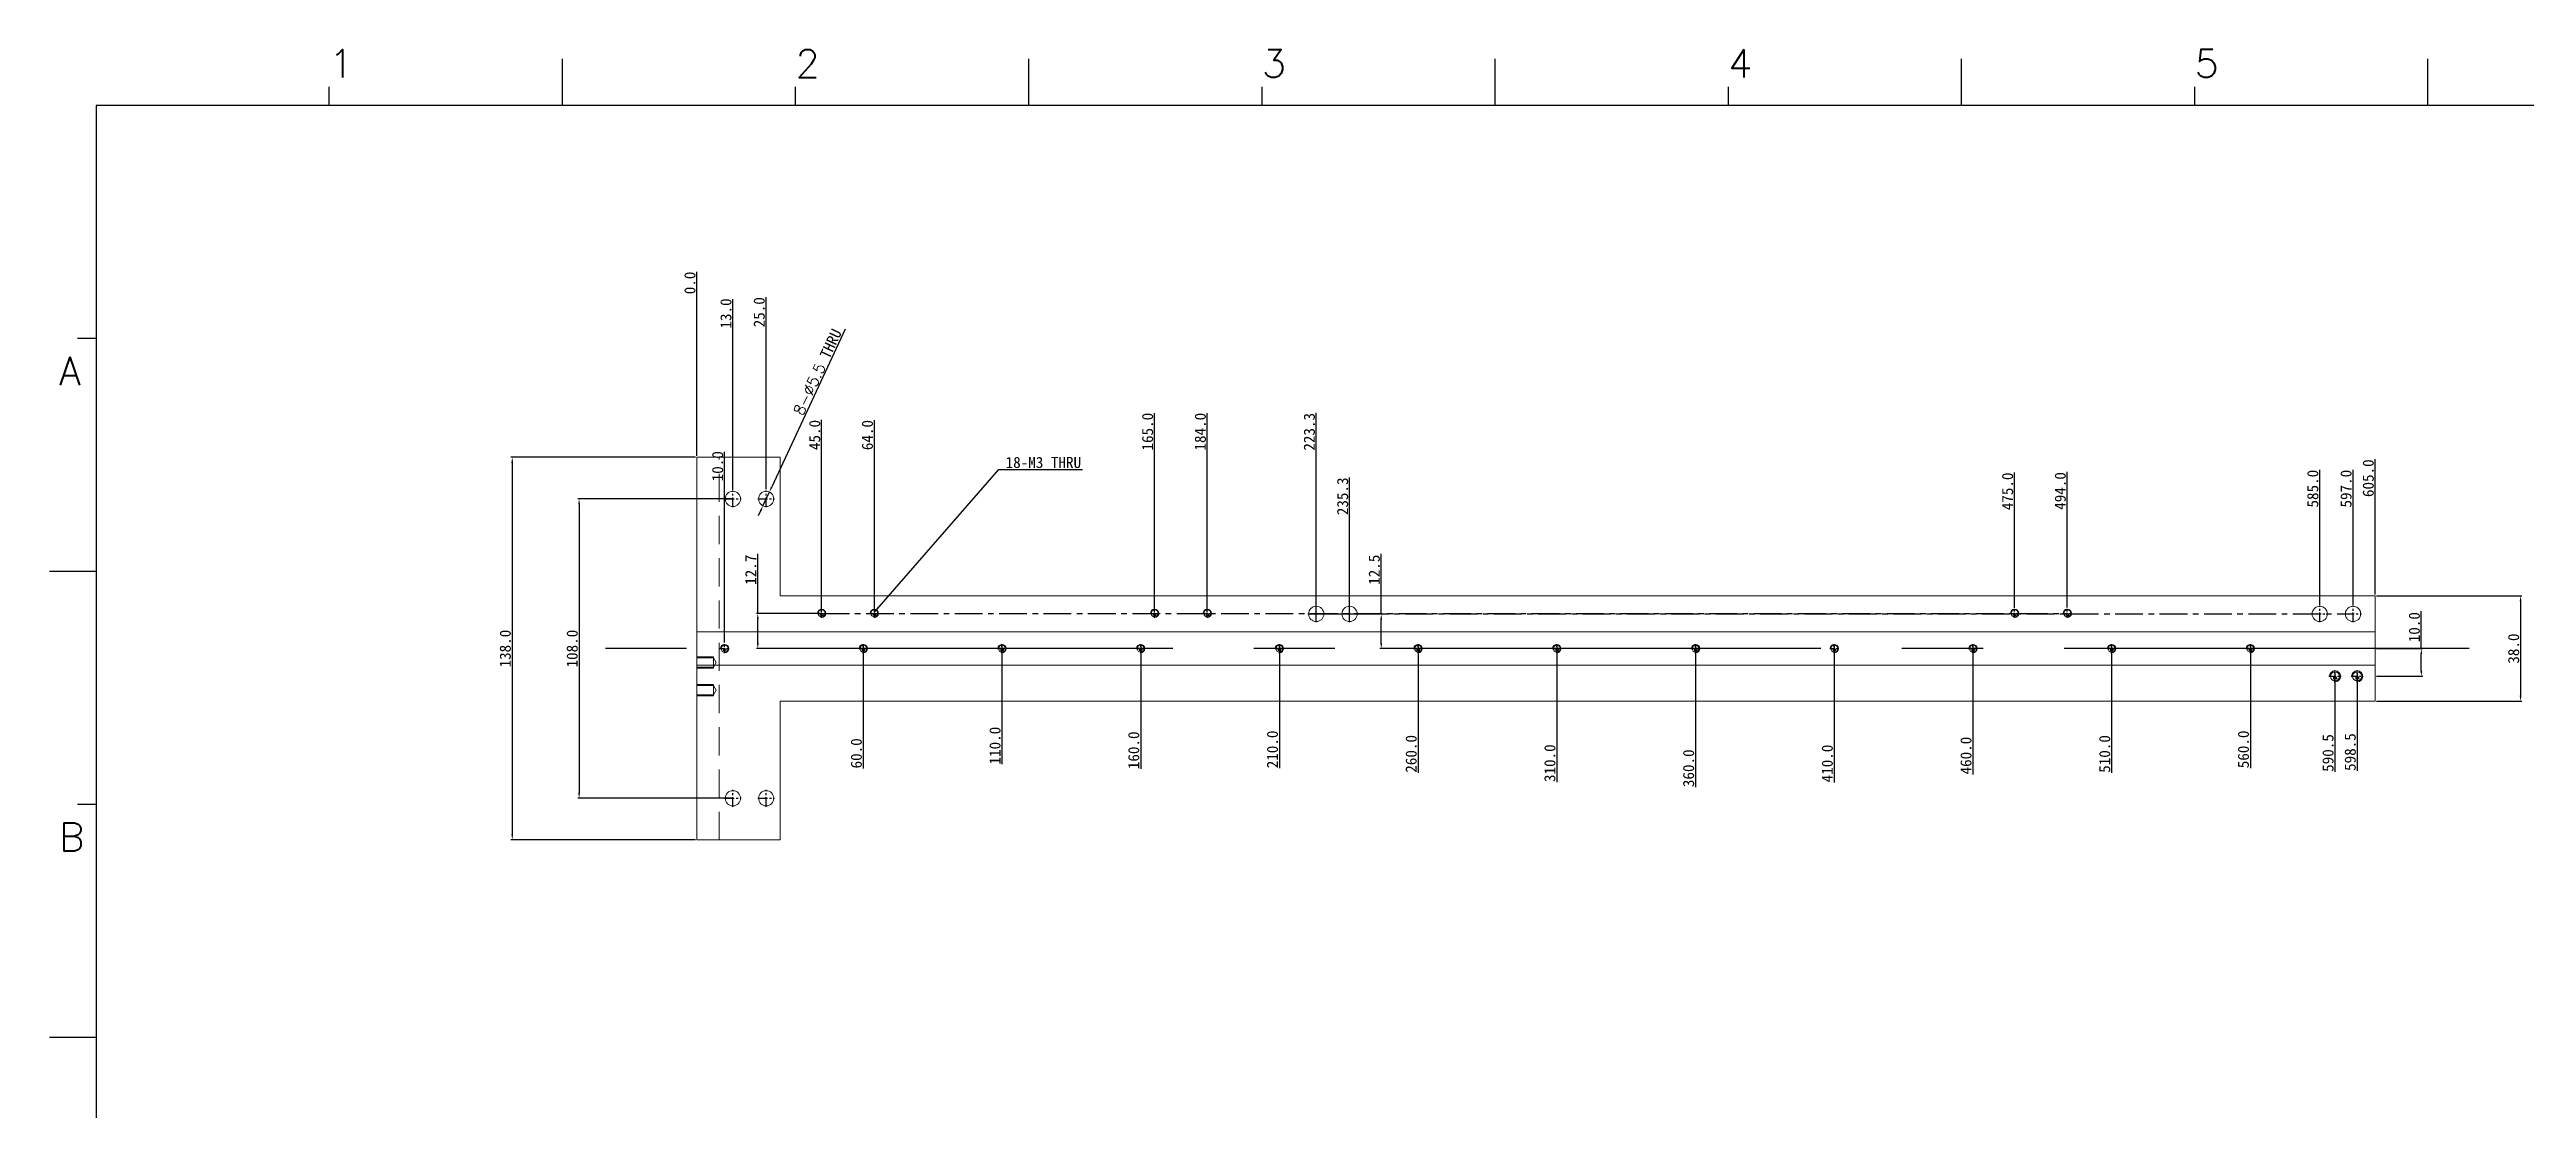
# Model space of a CAD drawing. Extents: x 83 to 30050, y -7164 to 695.
# Drawn here: x 13656 to 14549, y -3260 to -2877 of the extents above; entities that cross this region are included whole.
import ezdxf

# ---------------------------------------------------------------- set-up
doc = ezdxf.new("R2010")
doc.units = 0
doc.header["$LTSCALE"] = 8
doc.header["$MEASUREMENT"] = 0
doc.header["$PDSIZE"] = 5
doc.linetypes.add('CENTER', pattern=[2, 1.25, -0.25, 0.25, -0.25])
doc.linetypes.add('HIDDEN', pattern=[1.905, 1.27, -0.635])
doc.layers.get('0').update_dxf_attribs({"linetype": 'CONTINUOUS'})
doc.layers.get('Defpoints').update_dxf_attribs({"linetype": 'CONTINUOUS'})
doc.layers.add('41', color=3, linetype='CONTINUOUS')
doc.layers.add('dim', color=82, linetype='CONTINUOUS', lineweight=9)
doc.layers.add('screw', color=33, linetype='CONTINUOUS', lineweight=13)
doc.styles.add('SIMPLEX', font='SIMPLEX')
doc.styles.get("Standard").update_dxf_attribs({"font": '', "height": 4})
doc.styles.add('TXT', font='txt.shx', dxfattribs={"bigfont": 'gbcbig.shx'})
doc.styles.get('Standard').set_extended_font_data('SimSun')
doc.dimstyles.new('ISO-25', dxfattribs={"dimtxt": 6, "dimasz": 2.5, "dimexe": 1.25, "dimexo": 0.625, "dimtad": 1, "dimdec": 1, "dimzin": 1, "dimdsep": 46, "dimtxsty": 'Standard', "dimcen": 2.5, "dimadec": 0, "dimazin": 0, "dimtm": 1e-09, "dimtfac": 1, "dimtdec": 1, "dimtmove": 0, "dimatfit": 3, "dimfxl": 1, "dimtolj": 1, "dimtzin": 0, "dimarcsym": 0})

# ---------------------------------------------------------------- blocks, each defined once
blk = doc.blocks.new('A$C0BB32EA6')
at = {"layer": '41'}
for p, q in [((90.21, 427.84), (90.21, 435.66)), ((168.4, 427.84), (168.4, 435.66)), ((168.4, 427.84), (168.4, 435.66)), ((168.4, 427.84), (168.4, 435.66)), ((246.58, 427.84), (246.58, 435.66)), ((246.58, 427.84), (246.58, 435.66)), ((324.77, 427.84), (324.77, 435.66)), ((402.96, 427.84), (402.96, 435.66)), ((615.63, 427.84), (12.02, 427.84)), ((12.02, 427.84), (12.02, 10.32)), ((51.11, 427.84), (51.11, 430.97)), ((129.3, 427.84), (129.3, 430.97)), ((129.3, 427.84), (129.3, 430.97)), ((129.3, 427.84), (129.3, 430.97)), ((207.49, 427.84), (207.49, 430.97)), ((207.49, 427.84), (207.49, 430.97)), ((285.68, 427.84), (285.68, 430.97)), ((363.87, 427.84), (363.87, 430.97)), ((12.02, 388.75), (8.89, 388.75)), ((12.02, 349.66), (4.2, 349.66)), ((12.02, 310.56), (8.89, 310.56)), ((12.02, 271.47), (4.2, 271.47))]:
    blk.add_line(p, q, dxfattribs=at)
at = {"layer": '41', "style": 'SIMPLEX'}
for s, height, p in [('1', 4.69, (51.11, 432.54)), ('2', 4.69, (129.3, 432.54)), ('3', 4.69, (207.49, 432.54)), ('4', 4.69, (285.68, 432.54)), ('5', 4.69, (363.87, 432.54)), ('A', 4.75, (5.76, 380.93)), ('B', 4.75, (5.76, 302.74))]:
    blk.add_text(s, height=height, dxfattribs=at).set_placement(p)
at = {"layer": '41', "linetype": 'Continuous'}
for tag, p in [('材质', (457.07, 73.08)), ('代号', (522.6, 73.29)), ('表面处理', (452.44, 54.13)), ('审核', (523.65, 54.34)), ('名称', (585.81, 54.97)), ('数量', (457.5, 33.7)), ('设计', (523.23, 34.13)), ('件号', (586.65, 33.91)), ('比例', (457.5, 17.28)), ('版本', (587.08, 16.23))]:
    blk.add_attdef(tag, p, '', height=4, dxfattribs=at)
blk = doc.blocks.new('screw_m3_l')
at = {"layer": 'screw', "color": 1, "linetype": 'CENTER', "ltscale": 0.1905}
for p, q in [((-1.65, 0), (1.65, 0)), ((0, -1.65), (0, 1.65))]:
    blk.add_line(p, q, dxfattribs=at)
at = {"layer": 'screw', "color": 33, "linetype": 'Continuous'}
blk.add_circle((0, 0), 1.25, dxfattribs=at)
at = {"layer": 'screw', "color": 92, "linetype": 'Continuous'}
blk.add_arc((0, 0), 1.5, 270, 180, dxfattribs=at)
at = {"layer": 'screw', "color": 6, "linetype": 'Continuous', "style": 'TXT'}
blk.add_text('M3', height=0.6, dxfattribs=at).set_placement((-0.51, -0.75))
blk = doc.blocks.new('screw_m4_l')
at = {"layer": 'screw', "color": 1, "linetype": 'CENTER', "ltscale": 0.254}
for p, q in [((-2.2, 0), (2.2, 0)), ((0, -2.2), (0, 2.2))]:
    blk.add_line(p, q, dxfattribs=at)
at = {"layer": 'screw', "color": 33, "linetype": 'Continuous'}
blk.add_circle((0, 0), 1.65, dxfattribs=at)
at = {"layer": 'screw', "color": 92, "linetype": 'Continuous'}
blk.add_arc((0, 0), 2, 270, 180, dxfattribs=at)
at = {"layer": 'screw', "color": 6, "linetype": 'Continuous', "style": 'TXT'}
blk.add_text('M4', height=0.8, dxfattribs=at).set_placement((-0.68, -1))
blk = doc.blocks.new('*D900')
at = {"layer": 'Defpoints', "color": 0}
for p in [(13902.13, -3038.96), (13846.7, -3146.96), (13902.13, -3146.96)]:
    blk.add_point(p, dxfattribs=at)
at = {"layer": 'dim', "color": 0, "lineweight": -2}
for p, q in [((13901.63, -3038.96), (13846.2, -3038.96)), ((13846.7, -3040.96), (13846.7, -3144.96)), ((13901.63, -3146.96), (13846.2, -3146.96))]:
    blk.add_line(p, q, dxfattribs=at)
at = {"layer": 'dim', "color": 0}
for points in [[(13846.37, -3040.96), (13847.03, -3040.96), (13846.7, -3038.96)], [(13846.37, -3144.96), (13847.03, -3144.96), (13846.7, -3146.96)]]:
    blk.add_solid(points, dxfattribs=at)
at = {"layer": 'dim', "color": 0, "insert": (13844.2, -3092.96), "char_height": 4, "attachment_point": 5, "rotation": 90}
blk.add_mtext('\\A1;108.0', dxfattribs=at)
blk = doc.blocks.new('*D901')
at = {"layer": 'Defpoints', "color": 0}
for p in [(13889.13, -3023.96), (13822.59, -3161.96), (13889.13, -3161.96)]:
    blk.add_point(p, dxfattribs=at)
at = {"layer": 'dim', "color": 0, "lineweight": -2}
for p, q in [((13888.63, -3023.96), (13822.09, -3023.96)), ((13822.59, -3025.96), (13822.59, -3159.96)), ((13888.63, -3161.96), (13822.09, -3161.96))]:
    blk.add_line(p, q, dxfattribs=at)
at = {"layer": 'dim', "color": 0}
for points in [[(13822.26, -3025.96), (13822.93, -3025.96), (13822.59, -3023.96)], [(13822.26, -3159.96), (13822.93, -3159.96), (13822.59, -3161.96)]]:
    blk.add_solid(points, dxfattribs=at)
at = {"layer": 'dim', "color": 0, "insert": (13820.09, -3092.96), "char_height": 4, "attachment_point": 5, "rotation": 90}
blk.add_mtext('\\A1;138.0', dxfattribs=at)
blk = doc.blocks.new('*D902')
at = {"layer": 'Defpoints', "color": 0}
for p in [(14494.13, -3073.96), (14494.13, -3111.96), (14546.53, -3111.96)]:
    blk.add_point(p, dxfattribs=at)
at = {"layer": 'dim', "color": 0, "lineweight": -2}
for p, q in [((14494.63, -3073.96), (14547.03, -3073.96)), ((14546.53, -3075.96), (14546.53, -3109.96)), ((14494.63, -3111.96), (14547.03, -3111.96))]:
    blk.add_line(p, q, dxfattribs=at)
at = {"layer": 'dim', "color": 0}
for points in [[(14546.2, -3075.96), (14546.86, -3075.96), (14546.53, -3073.96)], [(14546.2, -3109.96), (14546.86, -3109.96), (14546.53, -3111.96)]]:
    blk.add_solid(points, dxfattribs=at)
at = {"layer": 'dim', "color": 0, "insert": (14544.03, -3092.96), "char_height": 4, "attachment_point": 5, "rotation": 90}
blk.add_mtext('\\A1;38.0', dxfattribs=at)
blk = doc.blocks.new('*D903')
at = {"layer": 'Defpoints', "color": 0}
for p in [(13934.12, -3080.26), (13911.09, -3092.96), (13934.12, -3092.96)]:
    blk.add_point(p, dxfattribs=at)
at = {"layer": 'dim', "color": 0, "lineweight": -2}
for p, q in [((13911.09, -3080.26), (13911.09, -3058.82)), ((13933.62, -3080.26), (13910.59, -3080.26)), ((13911.09, -3090.96), (13911.09, -3082.26)), ((13933.62, -3092.96), (13910.59, -3092.96))]:
    blk.add_line(p, q, dxfattribs=at)
at = {"layer": 'dim', "color": 0}
for points in [[(13910.76, -3082.26), (13911.43, -3082.26), (13911.09, -3080.26)], [(13910.76, -3090.96), (13911.43, -3090.96), (13911.09, -3092.96)]]:
    blk.add_solid(points, dxfattribs=at)
at = {"layer": 'dim', "color": 0, "insert": (13908.59, -3064.52), "char_height": 4, "attachment_point": 5, "rotation": 90}
blk.add_mtext('\\A1;12.7', dxfattribs=at)
blk = doc.blocks.new('*D904')
at = {"layer": 'Defpoints', "color": 0}
for p in [(14112.42, -3080.46), (14135.83, -3092.96), (14149.13, -3092.96)]:
    blk.add_point(p, dxfattribs=at)
at = {"layer": 'dim', "color": 0, "lineweight": -2}
for p, q in [((14135.83, -3080.46), (14135.83, -3058.82)), ((14112.92, -3080.46), (14136.33, -3080.46)), ((14135.83, -3090.96), (14135.83, -3082.46)), ((14148.63, -3092.96), (14135.33, -3092.96))]:
    blk.add_line(p, q, dxfattribs=at)
at = {"layer": 'dim', "color": 0}
for points in [[(14135.5, -3082.46), (14136.17, -3082.46), (14135.83, -3080.46)], [(14135.5, -3090.96), (14136.17, -3090.96), (14135.83, -3092.96)]]:
    blk.add_solid(points, dxfattribs=at)
at = {"layer": 'dim', "color": 0, "insert": (14133.33, -3064.51), "char_height": 4, "attachment_point": 5, "rotation": 90}
blk.add_mtext('\\A1;12.5', dxfattribs=at)
blk = doc.blocks.new('*D906')
at = {"layer": 'Defpoints', "color": 0}
for p in [(13889.13, -2965.55), (13889.13, -3023.96), (13889.13, -3023.96)]:
    blk.add_point(p, dxfattribs=at)
at = {"layer": 'dim', "color": 0, "lineweight": -2}
blk.add_line((13889.13, -3023.46), (13889.13, -2957.07), dxfattribs=at)
at = {"layer": 'dim', "color": 0, "insert": (13886.63, -2961.06), "char_height": 4, "attachment_point": 5, "rotation": 90}
blk.add_mtext('\\A1;0.0', dxfattribs=at)
blk = doc.blocks.new('*D907')
at = {"layer": 'Defpoints', "color": 0}
for p in [(13902.13, -2977.8), (13889.13, -3023.96), (13902.13, -3036.21)]:
    blk.add_point(p, dxfattribs=at)
at = {"layer": 'dim', "color": 0, "lineweight": -2}
blk.add_line((13902.13, -3035.71), (13902.13, -2966.86), dxfattribs=at)
at = {"layer": 'dim', "color": 0, "insert": (13899.63, -2972.08), "char_height": 4, "attachment_point": 5, "rotation": 90}
blk.add_mtext('\\A1;13.0', dxfattribs=at)
blk = doc.blocks.new('*D908')
at = {"layer": 'Defpoints', "color": 0}
for p in [(13914.13, -2977.53), (13889.13, -3023.96), (13914.13, -3035.93)]:
    blk.add_point(p, dxfattribs=at)
at = {"layer": 'dim', "color": 0, "lineweight": -2}
blk.add_line((13914.13, -3035.43), (13914.13, -2966.23), dxfattribs=at)
at = {"layer": 'dim', "color": 0, "insert": (13911.63, -2971.63), "char_height": 4, "attachment_point": 5, "rotation": 90}
blk.add_mtext('\\A1;25.0', dxfattribs=at)
blk = doc.blocks.new('*D909')
at = {"layer": 'Defpoints', "color": 0}
for p in [(13889.13, -3023.96), (13899.13, -3032.9), (13899.13, -3091.31)]:
    blk.add_point(p, dxfattribs=at)
at = {"layer": 'dim', "color": 0, "lineweight": -2}
blk.add_line((13899.13, -3090.81), (13899.13, -3021.96), dxfattribs=at)
at = {"layer": 'dim', "color": 0, "insert": (13896.63, -3027.18), "char_height": 4, "attachment_point": 5, "rotation": 90}
blk.add_mtext('\\A1;10.0', dxfattribs=at)
blk = doc.blocks.new('*D910')
at = {"layer": 'Defpoints', "color": 0}
for p in [(13889.13, -3023.96), (13934.12, -3021.85), (13934.12, -3080.26)]:
    blk.add_point(p, dxfattribs=at)
at = {"layer": 'dim', "color": 0, "lineweight": -2}
blk.add_line((13934.12, -3079.76), (13934.12, -3010.46), dxfattribs=at)
at = {"layer": 'dim', "color": 0, "insert": (13931.62, -3015.91), "char_height": 4, "attachment_point": 5, "rotation": 90}
blk.add_mtext('\\A1;45.0', dxfattribs=at)
blk = doc.blocks.new('*D911')
at = {"layer": 'Defpoints', "color": 0}
for p in [(13889.13, -3023.96), (13953.12, -3021.85), (13953.12, -3080.26)]:
    blk.add_point(p, dxfattribs=at)
at = {"layer": 'dim', "color": 0, "lineweight": -2}
blk.add_line((13953.12, -3079.76), (13953.12, -3010.53), dxfattribs=at)
at = {"layer": 'dim', "color": 0, "insert": (13950.62, -3015.94), "char_height": 4, "attachment_point": 5, "rotation": 90}
blk.add_mtext('\\A1;64.0', dxfattribs=at)
blk = doc.blocks.new('*D912')
at = {"layer": 'Defpoints', "color": 0}
for p in [(13889.13, -3023.96), (13949.13, -3091.31), (13949.13, -3124.83)]:
    blk.add_point(p, dxfattribs=at)
at = {"layer": 'dim', "color": 0, "lineweight": -2}
blk.add_line((13949.13, -3091.81), (13949.13, -3136.16), dxfattribs=at)
at = {"layer": 'dim', "color": 0, "insert": (13946.63, -3130.74), "char_height": 4, "attachment_point": 5, "rotation": 90}
blk.add_mtext('\\A1;60.0', dxfattribs=at)
blk = doc.blocks.new('*D913')
at = {"layer": 'Defpoints', "color": 0}
for p in [(13889.13, -3023.96), (13999.13, -3091.31), (13999.13, -3120.81)]:
    blk.add_point(p, dxfattribs=at)
at = {"layer": 'dim', "color": 0, "lineweight": -2}
blk.add_line((13999.13, -3091.81), (13999.13, -3134.6), dxfattribs=at)
at = {"layer": 'dim', "color": 0, "insert": (13996.63, -3127.96), "char_height": 4, "attachment_point": 5, "rotation": 90}
blk.add_mtext('\\A1;110.0', dxfattribs=at)
blk = doc.blocks.new('*D914')
at = {"layer": 'Defpoints', "color": 0}
for p in [(13889.13, -3023.96), (14049.13, -3091.31), (14049.13, -3122.5)]:
    blk.add_point(p, dxfattribs=at)
at = {"layer": 'dim', "color": 0, "lineweight": -2}
blk.add_line((14049.13, -3091.81), (14049.13, -3136.29), dxfattribs=at)
at = {"layer": 'dim', "color": 0, "insert": (14046.63, -3129.65), "char_height": 4, "attachment_point": 5, "rotation": 90}
blk.add_mtext('\\A1;160.0', dxfattribs=at)
blk = doc.blocks.new('*D915')
at = {"layer": 'Defpoints', "color": 0}
for p in [(13889.13, -3023.96), (14054.12, -3021.85), (14054.12, -3080.26)]:
    blk.add_point(p, dxfattribs=at)
at = {"layer": 'dim', "color": 0, "lineweight": -2}
blk.add_line((14054.12, -3079.76), (14054.12, -3008.06), dxfattribs=at)
at = {"layer": 'dim', "color": 0, "insert": (14051.62, -3014.71), "char_height": 4, "attachment_point": 5, "rotation": 90}
blk.add_mtext('\\A1;165.0', dxfattribs=at)
blk = doc.blocks.new('*D916')
at = {"layer": 'Defpoints', "color": 0}
for p in [(13889.13, -3023.96), (14073.12, -3021.85), (14073.12, -3080.26)]:
    blk.add_point(p, dxfattribs=at)
at = {"layer": 'dim', "color": 0, "lineweight": -2}
blk.add_line((14073.12, -3079.76), (14073.12, -3008.06), dxfattribs=at)
at = {"layer": 'dim', "color": 0, "insert": (14070.62, -3014.71), "char_height": 4, "attachment_point": 5, "rotation": 90}
blk.add_mtext('\\A1;184.0', dxfattribs=at)
blk = doc.blocks.new('*D917')
at = {"layer": 'Defpoints', "color": 0}
for p in [(13889.13, -3023.96), (14099.13, -3091.31), (14099.13, -3122)]:
    blk.add_point(p, dxfattribs=at)
at = {"layer": 'dim', "color": 0, "lineweight": -2}
blk.add_line((14099.13, -3091.81), (14099.13, -3136.14), dxfattribs=at)
at = {"layer": 'dim', "color": 0, "insert": (14096.63, -3129.32), "char_height": 4, "attachment_point": 5, "rotation": 90}
blk.add_mtext('\\A1;210.0', dxfattribs=at)
blk = doc.blocks.new('*D918')
at = {"layer": 'Defpoints', "color": 0}
for p in [(13889.13, -3023.96), (14112.42, -3022.05), (14112.42, -3080.46)]:
    blk.add_point(p, dxfattribs=at)
at = {"layer": 'dim', "color": 0, "lineweight": -2}
blk.add_line((14112.42, -3079.96), (14112.42, -3007.97), dxfattribs=at)
at = {"layer": 'dim', "color": 0, "insert": (14109.92, -3014.76), "char_height": 4, "attachment_point": 5, "rotation": 90}
blk.add_mtext('\\A1;223.3', dxfattribs=at)
blk = doc.blocks.new('*D919')
at = {"layer": 'Defpoints', "color": 0}
for p in [(13889.13, -3023.96), (14124.42, -3045.32), (14124.42, -3080.46)]:
    blk.add_point(p, dxfattribs=at)
at = {"layer": 'dim', "color": 0, "lineweight": -2}
blk.add_line((14124.42, -3079.96), (14124.42, -3031.24), dxfattribs=at)
at = {"layer": 'dim', "color": 0, "insert": (14121.92, -3038.03), "char_height": 4, "attachment_point": 5, "rotation": 90}
blk.add_mtext('\\A1;235.3', dxfattribs=at)
blk = doc.blocks.new('*D920')
at = {"layer": 'Defpoints', "color": 0}
for p in [(13889.13, -3023.96), (14149.13, -3091.31), (14149.13, -3123.6)]:
    blk.add_point(p, dxfattribs=at)
at = {"layer": 'dim', "color": 0, "lineweight": -2}
blk.add_line((14149.13, -3091.81), (14149.13, -3137.74), dxfattribs=at)
at = {"layer": 'dim', "color": 0, "insert": (14146.63, -3130.92), "char_height": 4, "attachment_point": 5, "rotation": 90}
blk.add_mtext('\\A1;260.0', dxfattribs=at)
blk = doc.blocks.new('*D921')
at = {"layer": 'Defpoints', "color": 0}
for p in [(13889.13, -3023.96), (14199.13, -3091.31), (14199.13, -3126.99)]:
    blk.add_point(p, dxfattribs=at)
at = {"layer": 'dim', "color": 0, "lineweight": -2}
blk.add_line((14199.13, -3091.81), (14199.13, -3141.09), dxfattribs=at)
at = {"layer": 'dim', "color": 0, "insert": (14196.63, -3134.29), "char_height": 4, "attachment_point": 5, "rotation": 90}
blk.add_mtext('\\A1;310.0', dxfattribs=at)
blk = doc.blocks.new('*D922')
at = {"layer": 'Defpoints', "color": 0}
for p in [(13889.13, -3023.96), (14249.13, -3091.31), (14249.13, -3128.82)]:
    blk.add_point(p, dxfattribs=at)
at = {"layer": 'dim', "color": 0, "lineweight": -2}
blk.add_line((14249.13, -3091.81), (14249.13, -3142.92), dxfattribs=at)
at = {"layer": 'dim', "color": 0, "insert": (14246.63, -3136.12), "char_height": 4, "attachment_point": 5, "rotation": 90}
blk.add_mtext('\\A1;360.0', dxfattribs=at)
blk = doc.blocks.new('*D923')
at = {"layer": 'Defpoints', "color": 0}
for p in [(13889.13, -3023.96), (14299.13, -3091.46), (14299.13, -3127.04)]:
    blk.add_point(p, dxfattribs=at)
at = {"layer": 'dim', "color": 0, "lineweight": -2}
blk.add_line((14299.13, -3091.96), (14299.13, -3141.27), dxfattribs=at)
at = {"layer": 'dim', "color": 0, "insert": (14296.63, -3134.4), "char_height": 4, "attachment_point": 5, "rotation": 90}
blk.add_mtext('\\A1;410.0', dxfattribs=at)
blk = doc.blocks.new('*D924')
at = {"layer": 'Defpoints', "color": 0}
for p in [(13889.13, -3023.96), (14349.13, -3091.46), (14349.13, -3124.18)]:
    blk.add_point(p, dxfattribs=at)
at = {"layer": 'dim', "color": 0, "lineweight": -2}
blk.add_line((14349.13, -3091.96), (14349.13, -3138.42), dxfattribs=at)
at = {"layer": 'dim', "color": 0, "insert": (14346.63, -3131.55), "char_height": 4, "attachment_point": 5, "rotation": 90}
blk.add_mtext('\\A1;460.0', dxfattribs=at)
blk = doc.blocks.new('*D925')
at = {"layer": 'Defpoints', "color": 0}
for p in [(13889.13, -3023.96), (14364.12, -3043.62), (14364.12, -3078.76)]:
    blk.add_point(p, dxfattribs=at)
at = {"layer": 'dim', "color": 0, "lineweight": -2}
blk.add_line((14364.12, -3078.26), (14364.12, -3029.39), dxfattribs=at)
at = {"layer": 'dim', "color": 0, "insert": (14361.62, -3036.25), "char_height": 4, "attachment_point": 5, "rotation": 90}
blk.add_mtext('\\A1;475.0', dxfattribs=at)
blk = doc.blocks.new('*D926')
at = {"layer": 'Defpoints', "color": 0}
for p in [(13889.13, -3023.96), (14383.12, -3043.47), (14383.12, -3078.61)]:
    blk.add_point(p, dxfattribs=at)
at = {"layer": 'dim', "color": 0, "lineweight": -2}
blk.add_line((14383.12, -3078.11), (14383.12, -3029.24), dxfattribs=at)
at = {"layer": 'dim', "color": 0, "insert": (14380.62, -3036.1), "char_height": 4, "attachment_point": 5, "rotation": 90}
blk.add_mtext('\\A1;494.0', dxfattribs=at)
blk = doc.blocks.new('*D927')
at = {"layer": 'Defpoints', "color": 0}
for p in [(13889.13, -3023.96), (14399.13, -3091.31), (14399.13, -3123.66)]:
    blk.add_point(p, dxfattribs=at)
at = {"layer": 'dim', "color": 0, "lineweight": -2}
blk.add_line((14399.13, -3091.81), (14399.13, -3137.76), dxfattribs=at)
at = {"layer": 'dim', "color": 0, "insert": (14396.63, -3130.96), "char_height": 4, "attachment_point": 5, "rotation": 90}
blk.add_mtext('\\A1;510.0', dxfattribs=at)
blk = doc.blocks.new('*D928')
at = {"layer": 'Defpoints', "color": 0}
for p in [(13889.13, -3023.96), (14449.13, -3091.46), (14449.13, -3122.01)]:
    blk.add_point(p, dxfattribs=at)
at = {"layer": 'dim', "color": 0, "lineweight": -2}
blk.add_line((14449.13, -3091.96), (14449.13, -3136.11), dxfattribs=at)
at = {"layer": 'dim', "color": 0, "insert": (14446.63, -3129.31), "char_height": 4, "attachment_point": 5, "rotation": 90}
blk.add_mtext('\\A1;560.0', dxfattribs=at)
blk = doc.blocks.new('*D929')
at = {"layer": 'Defpoints', "color": 0}
for p in [(13889.13, -3023.96), (14474.13, -3042.57), (14474.13, -3077.71)]:
    blk.add_point(p, dxfattribs=at)
at = {"layer": 'dim', "color": 0, "lineweight": -2}
blk.add_line((14474.13, -3077.21), (14474.13, -3028.47), dxfattribs=at)
at = {"layer": 'dim', "color": 0, "insert": (14471.63, -3035.27), "char_height": 4, "attachment_point": 5, "rotation": 90}
blk.add_mtext('\\A1;585.0', dxfattribs=at)
blk = doc.blocks.new('*D930')
at = {"layer": 'Defpoints', "color": 0}
for p in [(13889.13, -3023.96), (14486.13, -3042.57), (14486.13, -3077.71)]:
    blk.add_point(p, dxfattribs=at)
at = {"layer": 'dim', "color": 0, "lineweight": -2}
blk.add_line((14486.13, -3077.21), (14486.13, -3028.47), dxfattribs=at)
at = {"layer": 'dim', "color": 0, "insert": (14483.63, -3035.27), "char_height": 4, "attachment_point": 5, "rotation": 90}
blk.add_mtext('\\A1;597.0', dxfattribs=at)
blk = doc.blocks.new('*D931')
at = {"layer": 'Defpoints', "color": 0}
for p in [(13889.13, -3023.96), (14479.63, -3100.95), (14479.63, -3123.34)]:
    blk.add_point(p, dxfattribs=at)
at = {"layer": 'dim', "color": 0, "lineweight": -2}
blk.add_line((14479.63, -3101.45), (14479.63, -3137.37), dxfattribs=at)
at = {"layer": 'dim', "color": 0, "insert": (14477.13, -3130.61), "char_height": 4, "attachment_point": 5, "rotation": 90}
blk.add_mtext('\\A1;590.5', dxfattribs=at)
blk = doc.blocks.new('*D932')
at = {"layer": 'Defpoints', "color": 0}
for p in [(13889.13, -3023.96), (14487.63, -3101.3), (14487.63, -3123.01)]:
    blk.add_point(p, dxfattribs=at)
at = {"layer": 'dim', "color": 0, "lineweight": -2}
blk.add_line((14487.63, -3101.8), (14487.63, -3137.04), dxfattribs=at)
at = {"layer": 'dim', "color": 0, "insert": (14485.13, -3130.28), "char_height": 4, "attachment_point": 5, "rotation": 90}
blk.add_mtext('\\A1;598.5', dxfattribs=at)
blk = doc.blocks.new('*D933')
at = {"layer": 'Defpoints', "color": 0}
for p in [(13889.13, -3023.96), (14494.13, -3038.82), (14494.13, -3073.96)]:
    blk.add_point(p, dxfattribs=at)
at = {"layer": 'dim', "color": 0, "lineweight": -2}
blk.add_line((14494.13, -3073.46), (14494.13, -3024.65), dxfattribs=at)
at = {"layer": 'dim', "color": 0, "insert": (14491.63, -3031.49), "char_height": 4, "attachment_point": 5, "rotation": 90}
blk.add_mtext('\\A1;605.0', dxfattribs=at)
blk = doc.blocks.new('*D943')
at = {"layer": 'Defpoints', "color": 0}
for p in [(13912.97, -3041.45), (13915.29, -3036.46)]:
    blk.add_point(p, dxfattribs=at)
at = {"layer": 'dim', "color": 0, "lineweight": -2}
for p, q in [((13942.6, -2977.78), (13916.13, -3034.65)), ((13912.13, -3043.26), (13911.28, -3045.08)), ((13912.97, -3041.45), (13915.29, -3036.46))]:
    blk.add_line(p, q, dxfattribs=at)
at = {"layer": 'dim', "color": 0}
for points in [[(13915.83, -3034.51), (13916.44, -3034.79), (13915.29, -3036.46)], [(13911.82, -3043.12), (13912.43, -3043.4), (13912.97, -3041.45)]]:
    blk.add_solid(points, dxfattribs=at)
at = {"layer": 'dim', "color": 0, "insert": (13932.64, -2993.23), "char_height": 4, "attachment_point": 5, "rotation": 65.04153}
blk.add_mtext('\\A1;{\\Ftxt,bigfont|c134;8-∅5.5} THRU', dxfattribs=at)
blk = doc.blocks.new('*D1413')
at = {"layer": 'Defpoints', "color": 0}
for p in [(14494.13, -3092.96), (14510.75, -3092.96), (14494.13, -3102.95)]:
    blk.add_point(p, dxfattribs=at)
at = {"layer": 'dim', "color": 0, "lineweight": -2}
for p, q in [((14510.75, -3092.96), (14510.75, -3079.51)), ((14494.63, -3092.96), (14511.25, -3092.96)), ((14510.75, -3100.95), (14510.75, -3094.96)), ((14494.63, -3102.95), (14511.25, -3102.95))]:
    blk.add_line(p, q, dxfattribs=at)
at = {"layer": 'dim', "color": 0}
for points in [[(14510.42, -3094.96), (14511.09, -3094.96), (14510.75, -3092.96)], [(14510.42, -3100.95), (14511.09, -3100.95), (14510.75, -3102.95)]]:
    blk.add_solid(points, dxfattribs=at)
at = {"layer": 'dim', "color": 0, "insert": (14508.25, -3085.23), "char_height": 4, "attachment_point": 5, "rotation": 90}
blk.add_mtext('\\A1;10.0', dxfattribs=at)

msp = doc.modelspace()

# ---------------------------------------------------------------- linework, layer by layer
at = {"color": 7, "linetype": 'Continuous', "lineweight": 15}
for p, q in [((13889.13, -3023.955), (13919.13, -3023.955)), ((13889.13, -3023.955), (13889.13, -3086.955)), ((13919.13, -3023.955), (13919.13, -3073.955)), ((14494.13, -3073.955), (13919.13, -3073.955)), ((14494.13, -3073.955), (14494.13, -3086.955)), ((14494.13, -3086.955), (13889.13, -3086.955)), ((13889.13, -3086.955), (13889.13, -3098.955)), ((14494.13, -3086.955), (14494.13, -3098.955)), ((13889.13, -3098.955), (14494.13, -3098.955)), ((13889.13, -3098.955), (13889.13, -3161.955)), ((14494.13, -3098.955), (14494.13, -3111.955)), ((13919.13, -3111.955), (14494.13, -3111.955)), ((13919.13, -3161.955), (13919.13, -3111.955)), ((13919.13, -3161.955), (13889.13, -3161.955))]:
    msp.add_line(p, q, dxfattribs=at)
at = {"color": 7, "linetype": 'HIDDEN', "lineweight": 0}
for p, q in [((13897.13, -3161.955), (13897.13, -3023.955)), ((13895.13, -3096.305), (13889.13, -3096.305)), ((13895.13, -3099.955), (13895.13, -3095.955)), ((13895.13, -3097.955), (13895.13, -3096.305)), ((13896.121, -3097.955), (13895.13, -3096.305)), ((13895.13, -3099.605), (13895.13, -3097.955)), ((13895.13, -3099.605), (13896.121, -3097.955)), ((13889.13, -3099.605), (13895.13, -3099.605)), ((13895.13, -3106.305), (13889.13, -3106.305)), ((13895.13, -3109.955), (13895.13, -3105.955)), ((13895.13, -3107.955), (13895.13, -3106.305)), ((13896.121, -3107.955), (13895.13, -3106.305)), ((13889.13, -3109.605), (13895.13, -3109.605)), ((13895.13, -3109.605), (13895.13, -3107.955)), ((13895.13, -3109.605), (13896.121, -3107.955))]:
    msp.add_line(p, q, dxfattribs=at)
at = {"color": 1, "linetype": 'CENTER', "ltscale": 0.34925}
for p, q in [((13899.105, -3038.955), (13905.155, -3038.955)), ((13902.13, -3041.98), (13902.13, -3035.93)), ((13911.105, -3038.955), (13917.155, -3038.955)), ((13914.13, -3041.98), (13914.13, -3035.93)), ((14112.418, -3083.48), (14112.418, -3077.43)), ((14124.418, -3083.48), (14124.418, -3077.43)), ((14474.13, -3083.48), (14474.13, -3077.43)), ((14486.13, -3083.48), (14486.13, -3077.43)), ((14109.393, -3080.455), (14115.443, -3080.455)), ((14121.393, -3080.455), (14127.443, -3080.455)), ((14471.105, -3080.455), (14477.155, -3080.455)), ((14483.105, -3080.455), (14489.155, -3080.455)), ((13899.105, -3146.955), (13905.155, -3146.955)), ((13902.13, -3149.98), (13902.13, -3143.93)), ((13911.105, -3146.955), (13917.155, -3146.955)), ((13914.13, -3149.98), (13914.13, -3143.93))]:
    msp.add_line(p, q, dxfattribs=at)
at = {"color": 1, "linetype": 'CENTER', "ltscale": 0.1905}
for p, q in [((13932.473, -3080.255), (13935.773, -3080.255)), ((13934.123, -3081.905), (13934.123, -3078.605)), ((13951.473, -3080.255), (13954.773, -3080.255)), ((13953.123, -3081.905), (13953.123, -3078.605)), ((14052.473, -3080.255), (14055.773, -3080.255)), ((14054.123, -3081.905), (14054.123, -3078.605)), ((14071.473, -3080.255), (14074.773, -3080.255)), ((14073.123, -3081.905), (14073.123, -3078.605)), ((14362.473, -3080.255), (14365.773, -3080.255)), ((14364.123, -3081.905), (14364.123, -3078.605)), ((14381.473, -3080.255), (14384.773, -3080.255)), ((14383.123, -3081.905), (14383.123, -3078.605)), ((13897.48, -3092.955), (13900.78, -3092.955)), ((13899.13, -3094.605), (13899.13, -3091.305)), ((13947.48, -3092.955), (13950.78, -3092.955)), ((13949.13, -3094.605), (13949.13, -3091.305)), ((13997.48, -3092.955), (14000.78, -3092.955)), ((13999.13, -3094.605), (13999.13, -3091.305)), ((14047.48, -3092.955), (14050.78, -3092.955)), ((14049.13, -3094.605), (14049.13, -3091.305)), ((14097.48, -3092.955), (14100.78, -3092.955)), ((14099.13, -3094.605), (14099.13, -3091.305)), ((14147.48, -3092.955), (14150.78, -3092.955)), ((14149.13, -3094.605), (14149.13, -3091.305)), ((14197.48, -3092.955), (14200.78, -3092.955)), ((14199.13, -3094.605), (14199.13, -3091.305)), ((14247.48, -3092.955), (14250.78, -3092.955)), ((14249.13, -3094.605), (14249.13, -3091.305)), ((14297.48, -3092.955), (14300.78, -3092.955)), ((14299.13, -3094.605), (14299.13, -3091.305)), ((14347.48, -3092.955), (14350.78, -3092.955)), ((14349.13, -3094.605), (14349.13, -3091.305)), ((14397.48, -3092.955), (14400.78, -3092.955)), ((14399.13, -3094.605), (14399.13, -3091.305)), ((14447.48, -3092.955), (14450.78, -3092.955)), ((14449.13, -3094.605), (14449.13, -3091.305))]:
    msp.add_line(p, q, dxfattribs=at)
at = {"color": 1, "linetype": 'CENTER', "ltscale": 14.605}
msp.add_line((14528.02, -3092.955), (13854.704, -3092.955), dxfattribs=at)
at = {"color": 7, "linetype": 'Continuous', "lineweight": 0}
for p, q in [((13889.13, -3095.955), (13895.13, -3095.955)), ((13889.13, -3099.955), (13895.13, -3099.955)), ((13889.13, -3105.955), (13895.13, -3105.955)), ((13889.13, -3109.955), (13895.13, -3109.955))]:
    msp.add_line(p, q, dxfattribs=at)
at = {"color": 1, "linetype": 'CENTER', "ltscale": 0.254}
for p, q in [((14477.43, -3102.953), (14481.83, -3102.953)), ((14479.63, -3105.153), (14479.63, -3100.753)), ((14485.43, -3102.953), (14489.83, -3102.953)), ((14487.63, -3105.153), (14487.63, -3100.753))]:
    msp.add_line(p, q, dxfattribs=at)
at = {"color": 7, "linetype": 'Continuous', "lineweight": 15}
for centre in [(13902.13, -3038.955), (13914.13, -3038.955), (14112.418, -3080.455), (14124.418, -3080.455), (14474.13, -3080.455), (14486.13, -3080.455), (13902.13, -3146.955), (13914.13, -3146.955)]:
    msp.add_circle(centre, 2.75, dxfattribs=at)
at = {"layer": '41', "color": 1, "linetype": 'CENTER'}
for p, q in [((13934.123, -3080.255), (14383.123, -3080.255)), ((14112.418, -3080.455), (14486.13, -3080.455))]:
    msp.add_line(p, q, dxfattribs=at)

# ---------------------------------------------------------------- block references
at = {"layer": '41', "linetype": 'Continuous', "xscale": 2.149908480000704, "yscale": 2.149908479999795, "zscale": 2.149908480000001}
msp.add_blockref('A$C0BB32EA6', (13646.773, -3816.86), dxfattribs=at)
at = {"layer": 'screw'}
for name, p in [('screw_m3_l', (13934.123, -3080.255)), ('screw_m3_l', (13953.123, -3080.255)), ('screw_m3_l', (14054.123, -3080.255)), ('screw_m3_l', (14073.123, -3080.255)), ('screw_m3_l', (14364.123, -3080.255)), ('screw_m3_l', (14383.123, -3080.255)), ('screw_m3_l', (13899.13, -3092.955)), ('screw_m3_l', (13949.13, -3092.955)), ('screw_m3_l', (13999.13, -3092.955)), ('screw_m3_l', (14049.13, -3092.955)), ('screw_m3_l', (14099.13, -3092.955)), ('screw_m3_l', (14149.13, -3092.955)), ('screw_m3_l', (14199.13, -3092.955)), ('screw_m3_l', (14249.13, -3092.955)), ('screw_m3_l', (14299.13, -3092.955)), ('screw_m3_l', (14349.13, -3092.955)), ('screw_m3_l', (14399.13, -3092.955)), ('screw_m3_l', (14449.13, -3092.955)), ('screw_m4_l', (14479.63, -3102.953)), ('screw_m4_l', (14487.63, -3102.953))]:
    msp.add_blockref(name, p, dxfattribs=at)

# ---------------------------------------------------------------- texts
at = {"layer": 'dim', "insert": (14000.435, -3027.874), "char_height": 4, "attachment_point": 7}
msp.add_mtext('\\A1;18-M3 THRU', dxfattribs=at)

# ---------------------------------------------------------------- dimensions: what is measured, and where the dimension line sits
at = {"layer": 'dim'}
for feature_location, offset, origin, picture, middle in [((13889.129738026, -3023.955412256), (0, 58.404164857), (13889.129738026, -3023.955412256), '*D906', (13886.629988026, -2961.06260851)), ((13914.13, -3035.93), (0, 58.404), (13889.13, -3023.955), '*D908', (13911.63, -2971.626)), ((13902.13, -3036.205), (0, 58.404), (13889.13, -3023.955), '*D907', (13899.63, -2972.079)), ((14054.123, -3080.255), (0, 58.404), (13889.13, -3023.955), '*D915', (14051.623, -3014.707)), ((14073.123, -3080.255), (0, 58.404), (13889.13, -3023.955), '*D916', (14070.623, -3014.707)), ((14112.418, -3080.455), (0, 58.404), (13889.13, -3023.955), '*D918', (14109.919, -3014.763)), ((13934.123, -3080.255), (0, 58.404), (13889.13, -3023.955), '*D910', (13931.623, -3015.907)), ((13953.123, -3080.255), (0, 58.404), (13889.13, -3023.955), '*D911', (13950.623, -3015.94)), ((13899.13, -3091.305), (0, 58.404), (13889.13, -3023.955), '*D909', (13896.63, -3027.179)), ((13949.13, -3091.305), (0, -33.528), (13889.13, -3023.955), '*D912', (13946.63, -3130.744)), ((13999.13, -3091.305), (0, -29.506), (13889.13, -3023.955), '*D913', (13996.63, -3127.956)), ((14049.13, -3091.305), (0, -31.199), (13889.13, -3023.955), '*D914', (14046.63, -3129.649)), ((14099.13, -3091.305), (0, -30.69), (13889.13, -3023.955), '*D917', (14096.63, -3129.318)), ((14124.418, -3080.455), (0, 35.134), (13889.13, -3023.955), '*D919', (14121.919, -3038.032)), ((14149.13, -3091.305), (0, -32.291), (13889.13, -3023.955), '*D920', (14146.63, -3130.918)), ((14199.13, -3091.305), (0, -35.683), (13889.13, -3023.955), '*D921', (14196.63, -3134.288)), ((14249.13, -3091.305), (0, -37.515), (13889.13, -3023.955), '*D922', (14246.63, -3136.12)), ((14299.13, -3091.455), (0, -35.581), (13889.13, -3023.955), '*D923', (14296.63, -3134.402)), ((14349.13, -3091.455), (0, -32.727), (13889.13, -3023.955), '*D924', (14346.63, -3131.549)), ((14364.123, -3078.755), (0, 35.134), (13889.13, -3023.955), '*D925', (14361.623, -3036.255)), ((14383.123, -3078.605), (0, 35.134), (13889.13, -3023.955), '*D926', (14380.623, -3036.105)), ((14399.13, -3091.305), (0, -32.351), (13889.13, -3023.955), '*D927', (14396.63, -3130.956)), ((14449.13, -3091.455), (0, -30.559), (13889.13, -3023.955), '*D928', (14446.63, -3129.314)), ((14474.13, -3077.705), (0, 35.134), (13889.13, -3023.955), '*D929', (14471.63, -3035.271)), ((14486.13, -3077.705), (0, 35.134), (13889.13, -3023.955), '*D930', (14483.63, -3035.271)), ((14479.63, -3100.953), (0, -22.387), (13889.13, -3023.955), '*D931', (14477.13, -3130.607)), ((14487.63, -3101.303), (0, -21.706), (13889.13, -3023.955), '*D932', (14485.13, -3130.275)), ((14494.13, -3073.955), (0, 35.134), (13889.13, -3023.955), '*D933', (14491.63, -3031.488))]:
    dim = msp.add_ordinate_dim(feature_location=feature_location, offset=offset, dtype=1, origin=origin, dimstyle='ISO-25', override={"dimtxt": 2.5, "dimasz": 2, "dimexe": 0.49975, "dimexo": 0.49975, "dimgap": 0.49975}, dxfattribs=at)
    dim.commit()
    dim.dimension.update_dxf_attribs({"geometry": picture, "text_midpoint": middle})
dim = msp.add_diameter_dim_2p(p1=(13912.969, -3041.449), p2=(13915.29, -3036.462), text='{\\Ftxt,bigfont|c134;8-<>} THRU', dimstyle='ISO-25', override={"dimtxt": 2.5, "dimasz": 2, "dimexe": 0.49975, "dimexo": 0.49975, "dimgap": 0.49975}, dxfattribs=at)
dim.commit()
dim.dimension.update_dxf_attribs({"geometry": '*D943', "text_midpoint": (13934.919, -2994.288), "dimtype": 163})
for base, p1, p2, picture, middle in [((13822.593, -3161.955), (13889.13, -3023.955), (13889.13, -3161.955), '*D901', (13820.093, -3092.955)), ((13846.7, -3146.955), (13902.13, -3038.955), (13902.13, -3146.955), '*D900', (13844.201, -3092.955)), ((14546.53, -3111.955), (14494.13, -3073.955), (14494.13, -3111.955), '*D902', (14544.03, -3092.955)), ((14510.753, -3092.955), (14494.13, -3102.953), (14494.13, -3092.955), '*D1413', (14508.253, -3085.233))]:
    dim = msp.add_linear_dim(base=base, p1=p1, p2=p2, angle=90, dimstyle='ISO-25', override={"dimtxt": 2.5, "dimasz": 2, "dimexe": 0.49975, "dimexo": 0.49975, "dimgap": 0.49975}, dxfattribs=at)
    dim.commit()
    dim.dimension.update_dxf_attribs({"geometry": picture, "text_midpoint": middle})
for base, p1, p2, picture, middle in [((13911.093, -3092.955), (13934.123, -3080.255), (13934.123, -3092.955), '*D903', (13911.093, -3064.516)), ((14135.832, -3092.955), (14112.418, -3080.455), (14149.13, -3092.955), '*D904', (14135.832, -3064.508))]:
    dim = msp.add_linear_dim(base=base, p1=p1, p2=p2, angle=90, dimstyle='ISO-25', override={"dimtxt": 2.5, "dimasz": 2, "dimexe": 0.49975, "dimexo": 0.49975, "dimgap": 0.49975}, dxfattribs=at)
    dim.commit()
    dim.dimension.update_dxf_attribs({"geometry": picture, "text_midpoint": middle, "dimtype": 160})

# ---------------------------------------------------------------- leaders
at = {"layer": 'dim', "annotation_type": 0, "has_hookline": 1, "hookline_direction": 0, "text_width": 27.667}
msp.add_leader([(13953.123, -3079.756), (13997.935, -3028.374), (13999.935, -3028.374)], dimstyle='ISO-25', override={"dimtxt": 2.5, "dimasz": 2, "dimexe": 0.49975, "dimexo": 0.49975, "dimgap": 0.49975}, dxfattribs=at)

doc.saveas('drawing.dxf')
